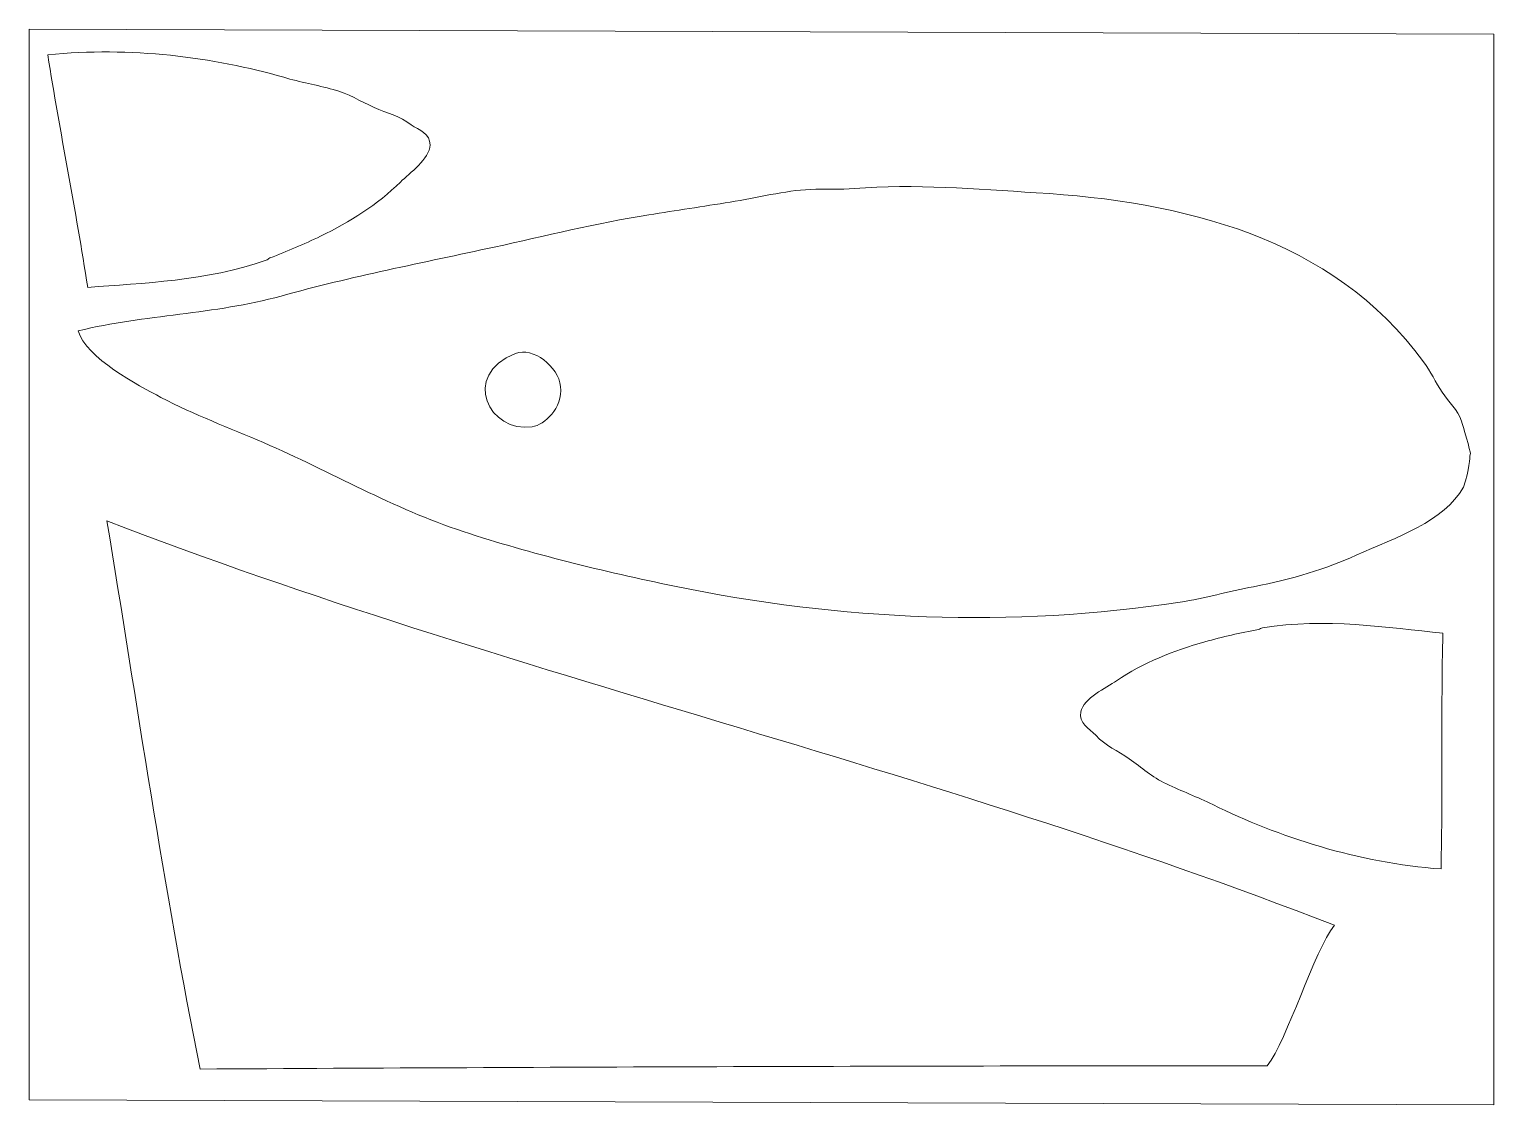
# Model space of a CAD drawing. Header units: inches. Extents: x -70 to 70, y -51 to 51.
import ezdxf

# ---------------------------------------------------------------- set-up
doc = ezdxf.new("R2010")
doc.units = ezdxf.units.IN
doc.header["$MEASUREMENT"] = 0
doc.layers.add('KOI_PATTERN3_IMAGE', color=174, linetype='Continuous', lineweight=0)

# ---------------------------------------------------------------- blocks, each defined once
blk = doc.blocks.new('BLOCK3')
at = {"layer": 'KOI_PATTERN3_IMAGE'}
for p, q in [((-69.87, -50.86), (-69.87, 51.32)), ((-69.87, 51.32), (69.87, 50.86)), ((69.87, 50.86), (69.87, -51.32)), ((69.87, -51.32), (-69.87, -50.86))]:
    blk.add_line(p, q, dxfattribs=at)
for points, knots in [([(-31.63, 40.28), (-31.59, 41.37), (-32.69, 41.67), (-33.42, 42.21), (-34.54, 43.05), (-35.71, 43.29), (-36.97, 43.86), (-38.33, 44.47), (-39.39, 45.18), (-40.87, 45.57), (-42.43, 45.99), (-44.03, 46.28), (-45.59, 46.73), (-52.26, 48.66), (-60.23, 49.69), (-68.1, 48.87), (-66.95, 41.55), (-65.41, 33.99), (-64.29, 26.68), (-59.01, 27.12), (-52.97, 27.25), (-47.25, 29.28), (-47.12, 29.33), (-47.06, 29.43), (-46.9, 29.49), (-45.27, 30.13), (-43.65, 30.8), (-42.08, 31.57), (-39.29, 32.93), (-36.65, 34.57), (-34.45, 36.74), (-33.58, 37.6), (-31.67, 38.94), (-31.63, 40.28)], [0, 0, 0, 0, 1, 1, 1, 2, 2, 2, 3, 3, 3, 4, 4, 4, 5, 5, 5, 6, 6, 6, 7, 7, 7, 8, 8, 8, 9, 9, 9, 10, 10, 10, 11, 11, 11, 11]), ([(-33.42, 42.21), (-32.69, 41.67), (-31.59, 41.37), (-31.63, 40.28), (-31.67, 38.94), (-33.58, 37.6), (-34.45, 36.74), (-36.65, 34.57), (-39.29, 32.93), (-42.08, 31.57), (-43.65, 30.8), (-45.27, 30.13), (-46.9, 29.49), (-47.06, 29.43), (-47.12, 29.33), (-47.25, 29.28), (-52.97, 27.25), (-59.01, 27.12), (-64.29, 26.68), (-65.41, 33.99), (-66.95, 41.55), (-68.1, 48.87), (-60.23, 49.69), (-52.26, 48.66), (-45.59, 46.73), (-44.03, 46.28), (-42.43, 45.99), (-40.87, 45.57), (-39.39, 45.18), (-38.33, 44.47), (-36.97, 43.86), (-35.71, 43.29), (-34.54, 43.05), (-33.42, 42.21)], [0, 0, 0, 0, 1, 1, 1, 2, 2, 2, 3, 3, 3, 4, 4, 4, 5, 5, 5, 6, 6, 6, 7, 7, 7, 8, 8, 8, 9, 9, 9, 10, 10, 10, 11, 11, 11, 11]), ([(67.65, 10.83), (67.67, 10.93), (66.9, 13.62), (66.8, 13.92), (66.4, 15.06), (65.6, 15.69), (64.95, 16.68), (64.33, 17.62), (63.84, 18.65), (63.16, 19.58), (54.48, 31.53), (40.06, 34.88), (26.2, 35.72), (20.44, 36.06), (14.61, 36.58), (8.85, 36.12), (7.56, 36.01), (6.09, 36.09), (4.66, 36.03), (2.22, 35.93), (-0.45, 35.21), (-2.98, 34.82), (-5.57, 34.42), (-8.18, 34.01), (-10.74, 33.61), (-15.74, 32.82), (-20.69, 31.57), (-25.5, 30.53), (-32.3, 29.05), (-39.13, 27.72), (-45.84, 25.86), (-52.22, 24.1), (-58.81, 24.08), (-65.21, 22.54), (-64.48, 19.95), (-59.44, 17.32), (-57.31, 16.19), (-54.15, 14.51), (-50.78, 13.3), (-47.51, 11.87), (-41.14, 9.1), (-35.09, 5.56), (-28.48, 3.39), (-21.88, 1.22), (-15.09, -0.42), (-8.31, -1.83), (7.5, -5.1), (23.91, -5.81), (39.94, -3.36), (42.28, -3), (44.63, -2.3), (46.94, -1.88), (50.68, -1.2), (53.88, -0.15), (56.75, 1.12), (60.61, 2.83), (65.11, 4.33), (66.98, 7.61), (67.63, 9.38), (67.5, 10.32), (67.65, 10.83)], [0, 0, 0, 0, 1, 1, 1, 2, 2, 2, 3, 3, 3, 4, 4, 4, 5, 5, 5, 6, 6, 6, 7, 7, 7, 8, 8, 8, 9, 9, 9, 10, 10, 10, 11, 11, 11, 12, 12, 12, 13, 13, 13, 14, 14, 14, 15, 15, 15, 16, 16, 16, 17, 17, 17, 18, 18, 18, 19, 19, 19, 20, 20, 20, 20]), ([(66.8, 13.92), (66.9, 13.62), (67.67, 10.93), (67.65, 10.83), (67.5, 10.32), (67.63, 9.38), (66.98, 7.61), (65.11, 4.33), (60.61, 2.83), (56.75, 1.12), (53.88, -0.15), (50.68, -1.2), (46.94, -1.88), (44.63, -2.3), (42.28, -3), (39.94, -3.36), (23.91, -5.81), (7.5, -5.1), (-8.31, -1.83), (-15.09, -0.42), (-21.88, 1.22), (-28.48, 3.39), (-35.09, 5.56), (-41.14, 9.1), (-47.51, 11.87), (-50.78, 13.3), (-54.15, 14.51), (-57.31, 16.19), (-59.44, 17.32), (-64.48, 19.95), (-65.21, 22.54), (-58.81, 24.08), (-52.22, 24.1), (-45.84, 25.86), (-39.13, 27.72), (-32.3, 29.05), (-25.5, 30.53), (-20.69, 31.57), (-15.74, 32.82), (-10.74, 33.61), (-8.18, 34.01), (-5.57, 34.42), (-2.98, 34.82), (-0.45, 35.21), (2.22, 35.93), (4.66, 36.03), (6.09, 36.09), (7.56, 36.01), (8.85, 36.12), (14.61, 36.58), (20.44, 36.06), (26.2, 35.72), (40.06, 34.88), (54.48, 31.53), (63.16, 19.58), (63.84, 18.65), (64.33, 17.62), (64.95, 16.68), (65.6, 15.69), (66.4, 15.06), (66.8, 13.92)], [0, 0, 0, 0, 1, 1, 1, 2, 2, 2, 3, 3, 3, 4, 4, 4, 5, 5, 5, 6, 6, 6, 7, 7, 7, 8, 8, 8, 9, 9, 9, 10, 10, 10, 11, 11, 11, 12, 12, 12, 13, 13, 13, 14, 14, 14, 15, 15, 15, 16, 16, 16, 17, 17, 17, 18, 18, 18, 19, 19, 19, 20, 20, 20, 20]), ([(-21.89, 13.38), (-20.68, 13.58), (-18.97, 15.12), (-19.18, 17.23), (-19.37, 19.15), (-21.83, 21.02), (-23.46, 20.38), (-28.8, 18.28), (-25.91, 12.74), (-21.89, 13.38)], [0, 0, 0, 0, 1, 1, 1, 2, 2, 2, 3, 3, 3, 3]), ([(-19.18, 17.23), (-18.97, 15.12), (-20.68, 13.58), (-21.89, 13.38), (-25.91, 12.74), (-28.8, 18.28), (-23.46, 20.38), (-21.83, 21.02), (-19.37, 19.15), (-19.18, 17.23)], [0, 0, 0, 0, 1, 1, 1, 2, 2, 2, 3, 3, 3, 3]), ([(48.26, -47.59), (50.18, -45.16), (52.73, -36.59), (54.66, -34.19), (15.72, -19.03), (-23.64, -10.51), (-62.46, 4.39), (-59.64, -12.7), (-57.01, -30.75), (-53.57, -47.91), (-19.66, -47.72), (14.28, -47.6), (48.26, -47.59)], [0, 0, 0, 0, 1, 1, 1, 2, 2, 2, 3, 3, 3, 4, 4, 4, 4]), ([(54.66, -34.19), (52.73, -36.59), (50.18, -45.16), (48.26, -47.59), (14.28, -47.6), (-19.66, -47.72), (-53.57, -47.91), (-57.01, -30.75), (-59.64, -12.7), (-62.46, 4.39), (-23.64, -10.51), (15.72, -19.03), (54.66, -34.19)], [0, 0, 0, 0, 1, 1, 1, 2, 2, 2, 3, 3, 3, 4, 4, 4, 4]), ([(64.84, -28.82), (65.01, -21.41), (64.83, -13.69), (65.02, -6.31), (59.75, -5.79), (53.79, -4.83), (47.8, -5.81), (47.66, -5.84), (47.59, -5.92), (47.42, -5.95), (45.7, -6.29), (43.99, -6.67), (42.31, -7.14), (39.32, -7.98), (36.43, -9.11), (33.88, -10.85), (32.87, -11.54), (30.75, -12.53), (30.47, -13.83), (30.25, -14.9), (31.27, -15.4), (31.89, -16.06), (32.85, -17.08), (33.96, -17.53), (35.09, -18.31), (36.32, -19.16), (37.24, -20.04), (38.63, -20.7), (40.09, -21.39), (41.61, -21.96), (43.07, -22.68), (49.29, -25.77), (56.95, -28.22), (64.84, -28.82)], [0, 0, 0, 0, 1, 1, 1, 2, 2, 2, 3, 3, 3, 4, 4, 4, 5, 5, 5, 6, 6, 6, 7, 7, 7, 8, 8, 8, 9, 9, 9, 10, 10, 10, 11, 11, 11, 11]), ([(65.02, -6.31), (64.83, -13.69), (65.01, -21.41), (64.84, -28.82), (56.95, -28.22), (49.29, -25.77), (43.07, -22.68), (41.61, -21.96), (40.09, -21.39), (38.63, -20.7), (37.24, -20.04), (36.32, -19.16), (35.09, -18.31), (33.96, -17.53), (32.85, -17.08), (31.89, -16.06), (31.27, -15.4), (30.25, -14.9), (30.47, -13.83), (30.75, -12.53), (32.87, -11.54), (33.88, -10.85), (36.43, -9.11), (39.32, -7.98), (42.31, -7.14), (43.99, -6.67), (45.7, -6.29), (47.42, -5.95), (47.59, -5.92), (47.66, -5.84), (47.8, -5.81), (53.79, -4.83), (59.75, -5.79), (65.02, -6.31)], [0, 0, 0, 0, 1, 1, 1, 2, 2, 2, 3, 3, 3, 4, 4, 4, 5, 5, 5, 6, 6, 6, 7, 7, 7, 8, 8, 8, 9, 9, 9, 10, 10, 10, 11, 11, 11, 11])]:
    blk.add_open_spline(points, degree=3, knots=knots, dxfattribs=at)

msp = doc.modelspace()

# ---------------------------------------------------------------- block references
msp.add_blockref('BLOCK3', (0, 0))

doc.saveas('drawing.dxf')
